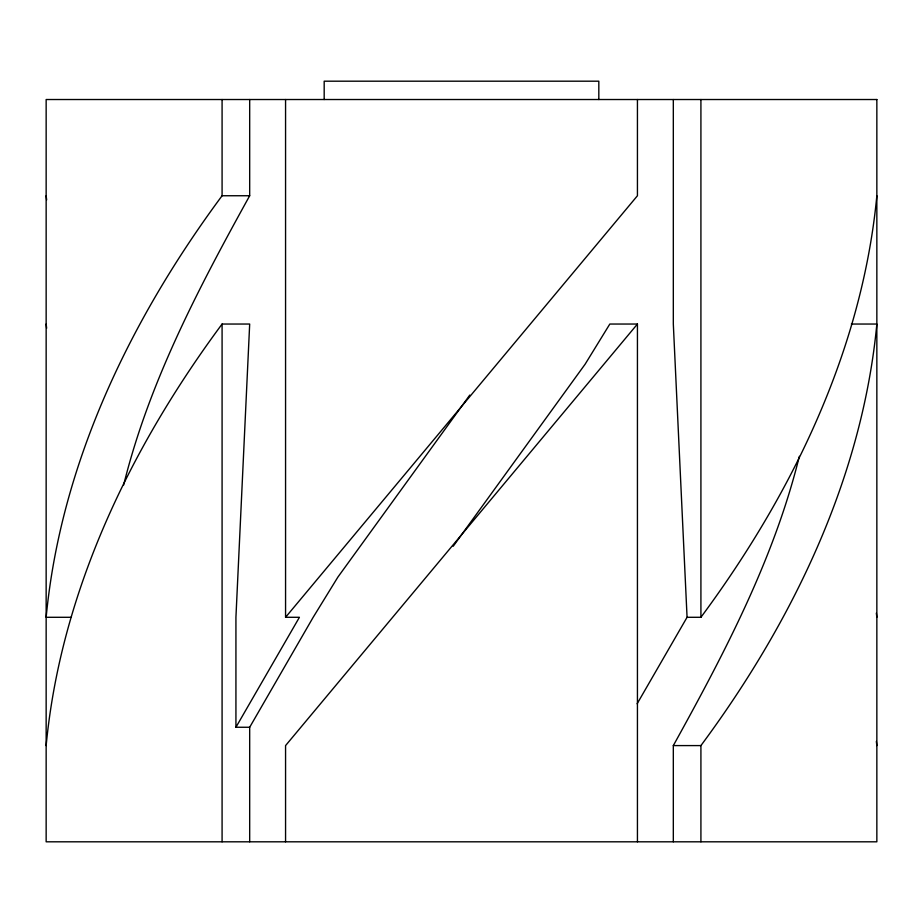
<?xml version="1.0" encoding="UTF-8"?>
<svg xmlns="http://www.w3.org/2000/svg" width="923" height="923" viewBox="0 0 923 923"><rect width="100%" height="100%" fill="white"/><g stroke="black" fill="none" stroke-linecap="round" stroke-linejoin="round"><path stroke-width="1.38" d="M46.15 745.588C60.826 591.401 130.778 447.24 222.085 324.042L249.683 324.042L235.93 617.291L235.93 727.255L249.683 727.255L313.174 617.291L337.899 577.083L469.784 395.079M876.85 195.745C862.174 349.932 792.222 494.093 700.915 617.291L687.07 617.291L637.124 703.776M123.647 485.013C149.03 382.076 198.733 287.884 249.683 195.745L249.683 99.522M799.353 456.308C773.959 559.246 724.278 653.438 673.317 745.588L673.317 841.811M235.93 727.255L299.421 617.291L285.565 617.291L285.565 99.522M222.085 99.522L222.085 195.745C130.778 318.943 60.826 463.104 46.15 617.291L71.094 617.291M700.915 841.811L700.915 745.588C792.222 622.39 862.174 478.229 876.85 324.042L851.375 324.042M453.216 546.254L585.101 364.239L609.826 324.042L637.435 324.042L637.435 841.811M285.565 617.291L637.435 195.745L637.435 99.522M637.435 324.042L285.565 745.588L285.565 841.811M222.085 195.745L249.683 195.745M673.317 745.588L700.915 745.588M876.354 613.126L876.85 617.291M876.354 741.423L876.85 745.588M46.15 195.745L46.646 199.899M46.15 324.042L46.646 328.196M687.07 617.291L673.317 324.042L673.317 99.522M700.915 99.522L700.915 617.291M598.819 99.522L598.819 81.189L324.181 81.189L324.181 99.522M249.683 727.255L249.683 841.811M222.085 324.042L222.085 841.811M876.85 99.522L46.15 99.522L46.15 841.811L876.85 841.811L876.85 99.522"/></g></svg>
